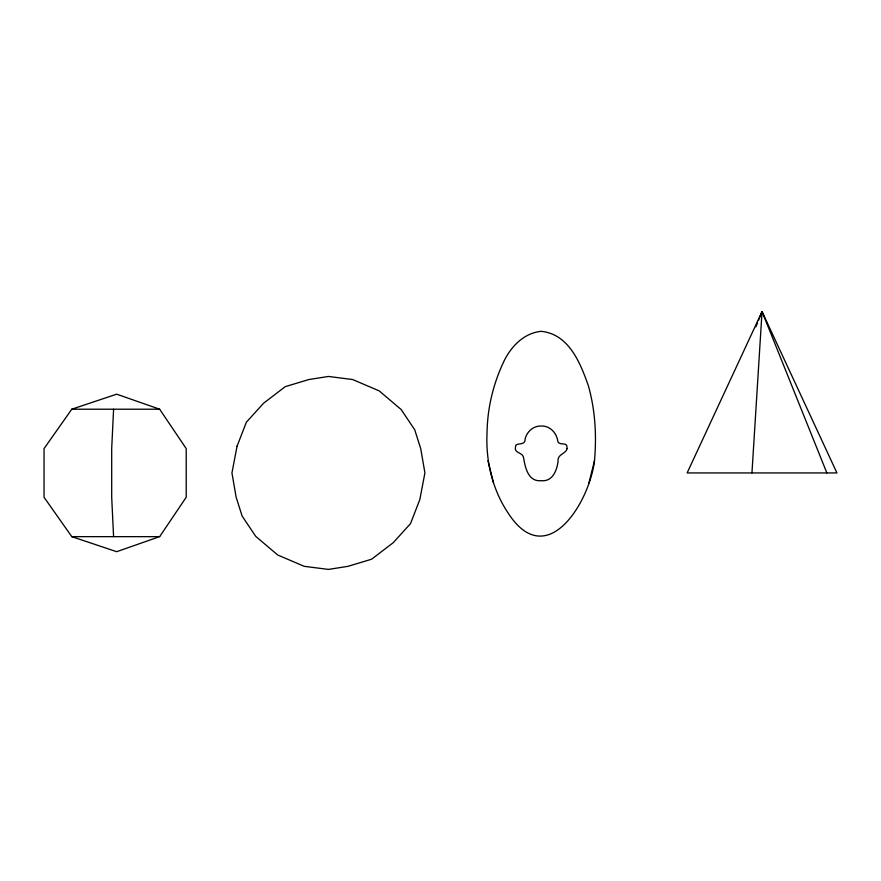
<?xml version="1.0" encoding="UTF-8"?>
<svg xmlns="http://www.w3.org/2000/svg" width="881" height="881" viewBox="0 0 881 881"><rect width="100%" height="100%" fill="white"/><g stroke="black" fill="none" stroke-linecap="round" stroke-linejoin="round"><path stroke-width="1.32" d="M594.51 460.686C596.69 435.688 595.259 410.238 588.442 386.021C580.491 363.214 568.983 334.119 541.22 331.333C524.514 332.985 512.081 345.429 504.692 359.723C493.514 382.574 487.413 407.418 487.039 432.868C485.629 460.818 492.391 489.495 508.018 512.885C546.561 572.87 589.499 502.434 594.51 460.686L588.982 482.832M113.594 409.213L111.7 448.594L111.7 497.269L113.594 536.65M751.956 472.932L762.043 311.588L836.95 472.932L687.136 472.932L762.043 311.588L826.863 472.932M755.92 326.829L757.451 323.019M758.475 320.486L762.043 311.588M159.648 536.65L186.21 497.269L186.21 448.594L159.648 409.213L116.666 394.17L71.79 409.213L44.05 448.594L44.05 497.269L71.79 536.65L116.666 551.693L159.648 536.65L71.79 536.65M71.79 409.213L159.648 409.213M487.931 460.686L493.47 482.832M567.089 448.528C566.406 453.726 557.034 454.133 558.058 461.325C556.935 470.432 552.53 481.896 541.22 480.685C528.314 481.951 525.318 467.943 523.655 458.153C523.259 452.36 514.24 453.319 515.429 447.625A3.381 0.793 -84 0 1 515.903 445.158C518.424 442.835 525.461 445.533 525.153 438.881C526.904 431.591 533.49 425.71 541.22 426.041C549.348 425.622 555.889 432.119 557.541 439.663C557.519 445.863 564.413 442.537 566.549 445.125A3.436 0.804 84 0 1 567.034 447.625L567.089 448.528M237.044 446.26L231.945 472.932L236.13 497.159L242.132 516.079L255.743 536.364L277.713 555.008L304.198 566.318L328.437 569.412L348.039 566.318L371.584 559.226L393.157 542.751L410.502 523.655L419.819 499.593L424.917 472.932L420.733 448.704L414.731 429.785L401.119 409.489L379.149 390.856L352.664 379.546L328.437 376.451L308.824 379.546L285.279 386.638L263.705 403.113L246.361 422.208L237.044 446.26"/></g></svg>
